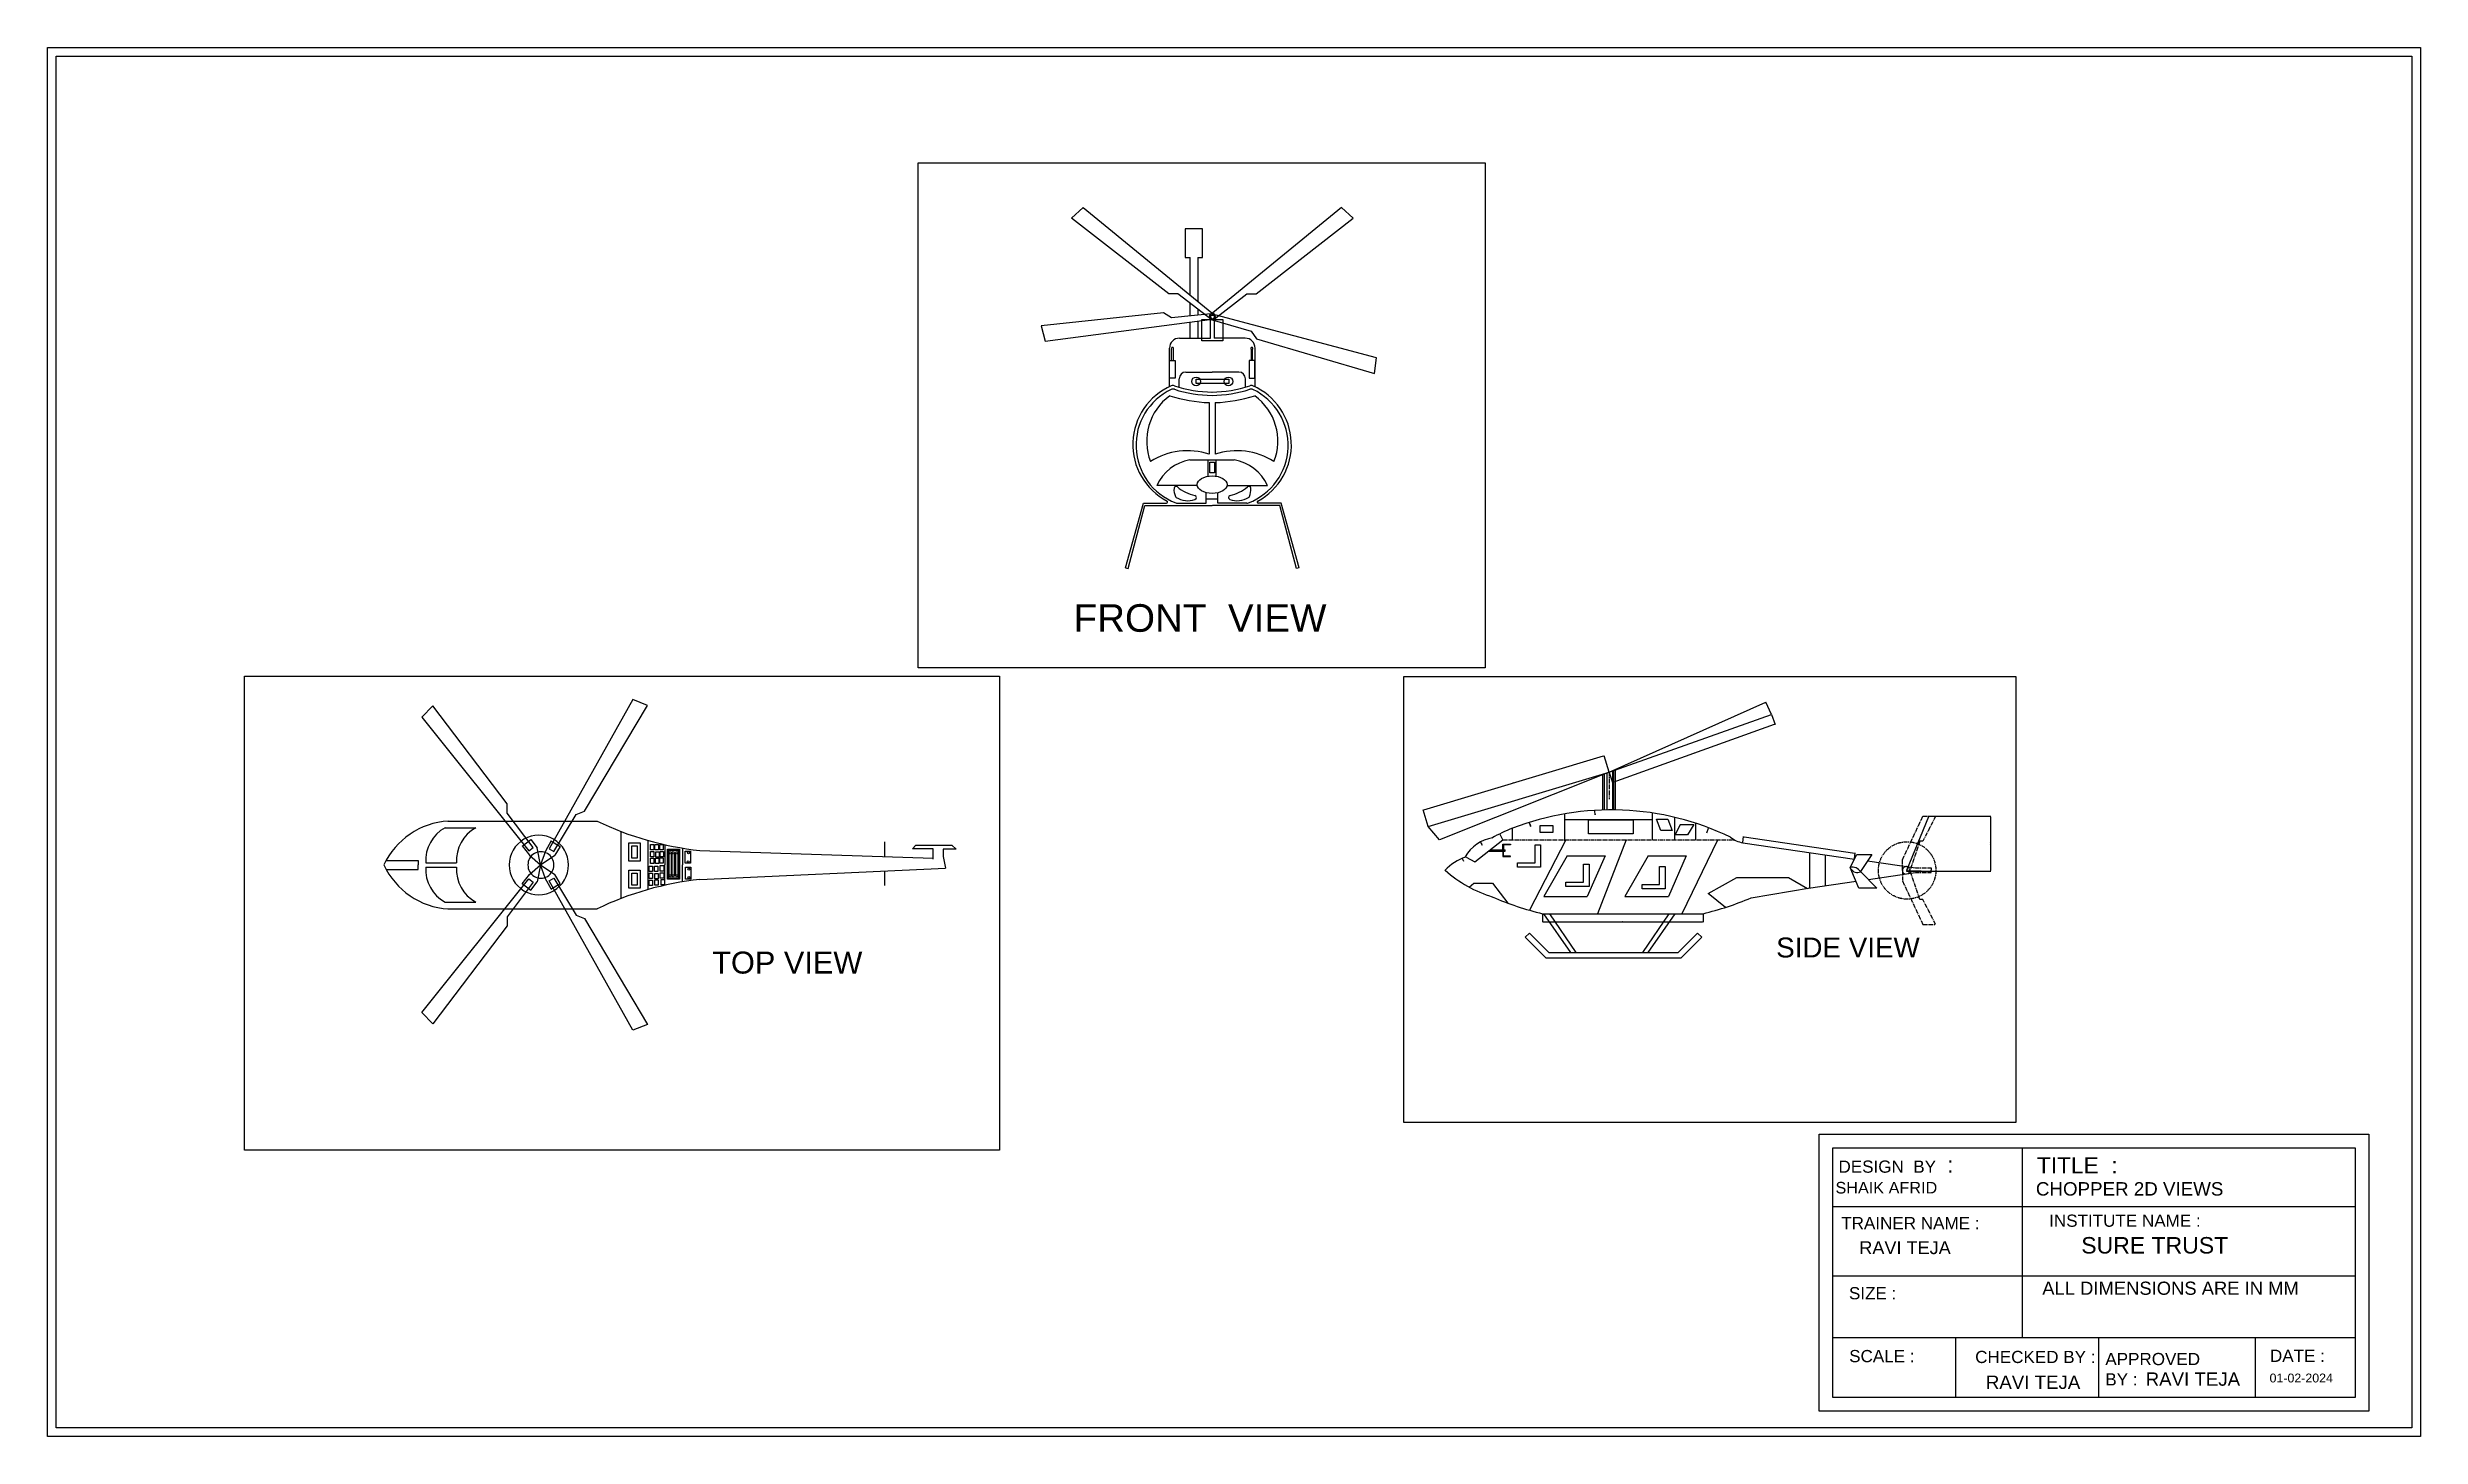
# Model space of a CAD drawing. Header units: millimetres. Extents: x 5515 to 16328, y 2609 to 8940.
import ezdxf

# ---------------------------------------------------------------- set-up
doc = ezdxf.new("R2010")
doc.units = ezdxf.units.MM
doc.linetypes.add('CENTER2', pattern=[28.575, 19.05, -3.175, 3.175, -3.175])
doc.styles.get("Standard").update_dxf_attribs({"font": 'arial.ttf'})
doc.dimstyles.new('ISO-25', dxfattribs={"dimtxt": 2.5, "dimasz": 2.5, "dimexe": 1.25, "dimexo": 0.625, "dimtad": 1, "dimtxsty": 'Standard', "dimcen": 2.5, "dimadec": 0, "dimazin": 0, "dimtfac": 1, "dimtmove": 0, "dimatfit": 3, "dimfxl": 1, "dimarcsym": 0})

# ---------------------------------------------------------------- blocks, each defined once
blk = doc.blocks.new('*D2')
at = {"color": 0, "linetype": 'Continuous', "lineweight": -2, "transparency": 16777216}
for p, q in [((12328, 4991), (12328, 4953)), ((13059, 4991), (13059, 4953)), ((12331, 4955), (13057, 4955))]:
    blk.add_line(p, q, dxfattribs=at)
at = {"color": 0, "linetype": 'Continuous', "transparency": 16777216}
for points in [[(12331, 4955), (12331, 4954), (12328, 4955)], [(13057, 4955), (13057, 4954), (13059, 4955)]]:
    blk.add_solid(points, dxfattribs=at)
at = {"layer": 'Defpoints', "color": 0, "linetype": 'Continuous', "transparency": 16777216}
for p in [(12328, 4992), (13059, 4992), (13059, 4955)]:
    blk.add_point(p, dxfattribs=at)
at = {"color": 0, "linetype": 'Continuous', "transparency": 16777216, "insert": (12694, 4957), "char_height": 2.5, "attachment_point": 5}
blk.add_mtext('731,23', dxfattribs=at)
blk = doc.blocks.new('*D3')
at = {"color": 0, "linetype": 'Continuous', "lineweight": -2, "transparency": 16777216}
for p, q in [((11787, 5465), (12606, 5711)), ((12631, 5637), (12608, 5712)), ((11807, 5390), (11784, 5465))]:
    blk.add_line(p, q, dxfattribs=at)
at = {"color": 0, "linetype": 'Continuous', "transparency": 16777216}
for points in [[(12606, 5711), (12606, 5710), (12609, 5711)], [(11787, 5465), (11787, 5465), (11784, 5464)]]:
    blk.add_solid(points, dxfattribs=at)
at = {"layer": 'Defpoints', "color": 0, "linetype": 'Continuous', "transparency": 16777216}
for p in [(12609, 5711), (12631, 5636), (11807, 5389)]:
    blk.add_point(p, dxfattribs=at)
at = {"color": 0, "linetype": 'Continuous', "transparency": 16777216, "insert": (12196, 5590), "char_height": 2.5, "attachment_point": 5, "rotation": 16.6846}
blk.add_mtext('860,37', dxfattribs=at)
blk = doc.blocks.new('*D4')
at = {"color": 0, "linetype": 'Continuous', "lineweight": -2, "transparency": 16777216}
blk.add_line((11969, 5230), (11963, 5242), dxfattribs=at)
at = {"color": 0, "linetype": 'Continuous', "transparency": 16777216}
blk.add_solid([(11964, 5243), (11963, 5242), (11962, 5245)], dxfattribs=at)
at = {"layer": 'Defpoints', "color": 0, "linetype": 'Continuous', "transparency": 16777216}
for p in [(11962, 5245), (12058, 5024)]:
    blk.add_point(p, dxfattribs=at)
at = {"color": 0, "linetype": 'Continuous', "transparency": 16777216, "insert": (11969, 5235), "char_height": 2.5, "attachment_point": 5, "rotation": 293.3458}
blk.add_mtext('R240', dxfattribs=at)
blk = doc.blocks.new('*D5')
at = {"color": 0, "linetype": 'Continuous', "lineweight": -2, "transparency": 16777216}
blk.add_line((12054, 5303), (12046, 5317), dxfattribs=at)
at = {"color": 0, "linetype": 'Continuous', "transparency": 16777216}
blk.add_solid([(12046, 5317), (12046, 5317), (12045, 5319)], dxfattribs=at)
at = {"layer": 'Defpoints', "color": 0, "linetype": 'Continuous', "transparency": 16777216}
for p in [(12045, 5319), (12123, 5171)]:
    blk.add_point(p, dxfattribs=at)
at = {"color": 0, "linetype": 'Continuous', "transparency": 16777216, "insert": (12052, 5310), "char_height": 2.5, "attachment_point": 5, "rotation": 297.8228}
blk.add_mtext('R167,44', dxfattribs=at)
blk = doc.blocks.new('*D6')
at = {"color": 0, "linetype": 'Continuous', "lineweight": -2, "transparency": 16777216}
blk.add_line((12275, 5388), (12269, 5406), dxfattribs=at)
at = {"color": 0, "linetype": 'Continuous', "transparency": 16777216}
blk.add_solid([(12270, 5406), (12269, 5406), (12268, 5408)], dxfattribs=at)
at = {"layer": 'Defpoints', "color": 0, "linetype": 'Continuous', "transparency": 16777216}
for p in [(12268, 5408), (12641, 4218)]:
    blk.add_point(p, dxfattribs=at)
at = {"color": 0, "linetype": 'Continuous', "transparency": 16777216, "insert": (12274, 5397), "char_height": 2.5, "attachment_point": 5, "rotation": 287.3573}
blk.add_mtext('R1247,39', dxfattribs=at)
blk = doc.blocks.new('*D7')
at = {"color": 0, "linetype": 'Continuous', "lineweight": -2, "transparency": 16777216}
blk.add_line((12567, 5442), (12566, 5460), dxfattribs=at)
at = {"color": 0, "linetype": 'Continuous', "transparency": 16777216}
blk.add_solid([(12566, 5460), (12566, 5460), (12566, 5463)], dxfattribs=at)
at = {"layer": 'Defpoints', "color": 0, "linetype": 'Continuous', "transparency": 16777216}
for p in [(12566, 5463), (12641, 4218)]:
    blk.add_point(p, dxfattribs=at)
at = {"color": 0, "linetype": 'Continuous', "transparency": 16777216, "insert": (12569, 5450), "char_height": 2.5, "attachment_point": 5, "rotation": 273.4312}
blk.add_mtext('R1247,39', dxfattribs=at)
blk = doc.blocks.new('*D8')
at = {"color": 0, "linetype": 'Continuous', "lineweight": -2, "transparency": 16777216}
blk.add_line((13076, 5360), (13084, 5381), dxfattribs=at)
at = {"color": 0, "linetype": 'Continuous', "transparency": 16777216}
blk.add_solid([(13084, 5381), (13085, 5381), (13085, 5383)], dxfattribs=at)
at = {"layer": 'Defpoints', "color": 0, "linetype": 'Continuous', "transparency": 16777216}
for p in [(13085, 5383), (12641, 4218)]:
    blk.add_point(p, dxfattribs=at)
at = {"color": 0, "linetype": 'Continuous', "transparency": 16777216, "insert": (13077, 5368), "char_height": 2.5, "attachment_point": 5, "rotation": 69.1206}
blk.add_mtext('R1247,39', dxfattribs=at)
blk = doc.blocks.new('*D9')
at = {"color": 0, "linetype": 'Continuous', "lineweight": -2, "transparency": 16777216}
for p, q in [((13240, 5316), (13244, 5344)), ((13247, 5342), (13751, 5268)), ((13749, 5242), (13753, 5269))]:
    blk.add_line(p, q, dxfattribs=at)
at = {"color": 0, "linetype": 'Continuous', "transparency": 16777216}
for points in [[(13247, 5342), (13247, 5341), (13244, 5342)], [(13751, 5268), (13751, 5268), (13753, 5268)]]:
    blk.add_solid(points, dxfattribs=at)
at = {"layer": 'Defpoints', "color": 0, "linetype": 'Continuous', "transparency": 16777216}
for p in [(13240, 5316), (13749, 5241), (13753, 5268)]:
    blk.add_point(p, dxfattribs=at)
at = {"color": 0, "linetype": 'Continuous', "transparency": 16777216, "insert": (13499, 5307), "char_height": 2.5, "attachment_point": 5, "rotation": 351.6554}
blk.add_mtext('514,45', dxfattribs=at)
blk = doc.blocks.new('*D10')
at = {"color": 0, "linetype": 'Continuous', "lineweight": -2, "transparency": 16777216}
blk.add_line((13989, 5189), (14118, 5185), dxfattribs=at)
at = {"color": 0, "linetype": 'Continuous', "transparency": 16777216}
blk.add_solid([(14118, 5185), (14118, 5185), (14120, 5185)], dxfattribs=at)
at = {"layer": 'Defpoints', "color": 0, "linetype": 'Continuous', "transparency": 16777216}
for p in [(13858, 5193), (14120, 5185)]:
    blk.add_point(p, dxfattribs=at)
at = {"color": 0, "linetype": 'Continuous', "transparency": 16777216, "insert": (13997, 5191), "char_height": 2.5, "attachment_point": 5, "rotation": 358.2063}
blk.add_mtext('∅261,89', dxfattribs=at)
blk = doc.blocks.new('*D11')
at = {"color": 0, "linetype": 'Continuous', "lineweight": -2, "transparency": 16777216}
for p, q in [((14084, 5437), (14370, 5437)), ((14369, 5434), (14369, 5189)), ((13986, 5186), (14370, 5186))]:
    blk.add_line(p, q, dxfattribs=at)
at = {"color": 0, "linetype": 'Continuous', "transparency": 16777216}
for points in [[(14369, 5434), (14369, 5434), (14369, 5437)], [(14369, 5189), (14369, 5189), (14369, 5186)]]:
    blk.add_solid(points, dxfattribs=at)
at = {"layer": 'Defpoints', "color": 0, "linetype": 'Continuous', "transparency": 16777216}
for p in [(14084, 5437), (13985, 5186), (14369, 5186)]:
    blk.add_point(p, dxfattribs=at)
at = {"color": 0, "linetype": 'Continuous', "transparency": 16777216, "insert": (14367, 5312), "char_height": 2.5, "attachment_point": 5, "rotation": 90}
blk.add_mtext('250,51', dxfattribs=at)
blk = doc.blocks.new('*D12')
at = {"color": 0, "linetype": 'Continuous', "lineweight": -2, "transparency": 16777216}
for p, q in [((14086, 5434), (13986, 5189)), ((14087, 5437), (14086, 5437)), ((13986, 5187), (13984, 5187))]:
    blk.add_line(p, q, dxfattribs=at)
at = {"color": 0, "linetype": 'Continuous', "transparency": 16777216}
for points in [[(14085, 5435), (14086, 5434), (14087, 5437)], [(13986, 5189), (13987, 5189), (13986, 5187)]]:
    blk.add_solid(points, dxfattribs=at)
at = {"layer": 'Defpoints', "color": 0, "linetype": 'Continuous', "transparency": 16777216}
for p in [(14087, 5436), (13986, 5187), (13986, 5186)]:
    blk.add_point(p, dxfattribs=at)
at = {"color": 0, "linetype": 'Continuous', "transparency": 16777216, "insert": (14034, 5312), "char_height": 2.5, "attachment_point": 5, "rotation": 67.9715}
blk.add_mtext('269,81', dxfattribs=at)
blk = doc.blocks.new('*D13')
at = {"color": 0, "linetype": 'Continuous', "lineweight": -2, "transparency": 16777216}
for p, q in [((12649, 5592), (13385, 5855)), ((13371, 5900), (13387, 5854)), ((12631, 5636), (12647, 5590))]:
    blk.add_line(p, q, dxfattribs=at)
at = {"color": 0, "linetype": 'Continuous', "transparency": 16777216}
for points in [[(13385, 5855), (13385, 5854), (13387, 5855)], [(12649, 5593), (12649, 5592), (12647, 5592)]]:
    blk.add_solid(points, dxfattribs=at)
at = {"layer": 'Defpoints', "color": 0, "linetype": 'Continuous', "transparency": 16777216}
for p in [(13371, 5900), (13387, 5855), (12631, 5636)]:
    blk.add_point(p, dxfattribs=at)
at = {"color": 0, "linetype": 'Continuous', "transparency": 16777216, "insert": (13016, 5726), "char_height": 2.5, "attachment_point": 5, "rotation": 19.615}
blk.add_mtext('785,66', dxfattribs=at)

msp = doc.modelspace()

# ---------------------------------------------------------------- linework, layer by layer
at = {"color": 7, "linetype": 'Continuous', "true_color": 0xffffff}
for p, q in [((10181.911, 8161.548), (10234.6, 8211.038)), ((10624.569, 7817.379), (10181.911, 8161.548)), ((10234.6, 8211.038), (10837.74, 7716.569)), ((11412.456, 8211.038), (10809.315, 7716.569)), ((11022.486, 7817.379), (11465.145, 8161.548)), ((11465.145, 8161.548), (11412.456, 8211.038)), ((10722.837, 7810.769), (10722.837, 7983.301)), ((10756.968, 7983.301), (10756.968, 7782.788)), ((10666.638, 7816.872), (10624.569, 7817.379)), ((10821.994, 7697.096), (10666.638, 7816.872)), ((10825.062, 7697.096), (10980.417, 7816.872)), ((10980.417, 7816.872), (11022.486, 7817.379)), ((10600.745, 7730.1), (10043.157, 7670.981)), ((10061.843, 7601.151), (10835.034, 7703.393)), ((10636.762, 7708.354), (10600.745, 7730.1)), ((10831.918, 7728.241), (10636.762, 7708.354)), ((10722.837, 7717.125), (10722.837, 7773.544)), ((10722.837, 7615.238), (10722.837, 7688.557)), ((10756.968, 7747.23), (10756.968, 7720.603)), ((10756.968, 7693.07), (10756.968, 7615.238)), ((10809.315, 7716.569), (10825.062, 7697.096)), ((10818.138, 7726.612), (10811.531, 7702.457)), ((10811.531, 7702.457), (10999.496, 7646.326)), ((11571.792, 7525.901), (10818.138, 7726.612)), ((10837.74, 7716.569), (10821.994, 7697.096)), ((10835.034, 7703.393), (10831.918, 7728.241)), ((10043.157, 7670.981), (10061.843, 7601.151)), ((10627.864, 7393.831), (10627.864, 7570.238)), ((10672.864, 7615.238), (10814.548, 7615.238)), ((10973.05, 7615.238), (10831.281, 7615.238)), ((10999.496, 7646.326), (11024.482, 7612.475)), ((11018.05, 7393.831), (11018.05, 7570.238)), ((11024.482, 7612.475), (11562.4, 7454.227)), ((11562.4, 7454.227), (11571.792, 7525.901)), ((10672.503, 7391.314), (10672.503, 7430.473)), ((10702.503, 7460.473), (10822.709, 7460.473)), ((10943.828, 7460.473), (10822.225, 7460.473)), ((10973.828, 7392.019), (10973.828, 7430.473)), ((10809.314, 7321.513), (10809.314, 7085.963)), ((10836.165, 7321.513), (10836.165, 7085.963)), ((10721.285, 7060.375), (10922.757, 7060.375)), ((10803.484, 6985.854), (10803.484, 7060.375)), ((10841.007, 6985.854), (10841.007, 7060.375)), ((10754.921, 6943.806), (10569.894, 6943.806)), ((10890.45, 6943.806), (11074.149, 6943.806)), ((10427.341, 6568.335), (10509.803, 6863.227)), ((10440.096, 6565.546), (10516.079, 6852.713)), ((10509.803, 6863.227), (10614.493, 6863.227)), ((10516.079, 6852.713), (10822.709, 6852.713)), ((10663.392, 6863.227), (10794.956, 6863.227)), ((10794.956, 6863.227), (10794.956, 6911.024)), ((10794.956, 6882.809), (10848.967, 6882.809)), ((11130.152, 6852.713), (10823.522, 6852.713)), ((10848.967, 6863.227), (10848.967, 6911.024)), ((10980.531, 6863.227), (10848.967, 6863.227)), ((11136.428, 6863.227), (11032.664, 6863.227)), ((11206.135, 6565.546), (11130.152, 6852.713)), ((11218.89, 6568.335), (11136.428, 6863.227)), ((10427.341, 6568.335), (10440.096, 6565.546)), ((11218.89, 6568.335), (11206.135, 6565.546)), ((8181.928, 5968.274), (7801.131, 5287.633)), ((8249.056, 5941.455), (8181.928, 5968.274)), ((12630.99, 5636.466), (13345.797, 5955.761)), ((13371.071, 5900.201), (13345.797, 5955.761)), ((7271.742, 5939.57), (7221.621, 5887.48)), ((7221.621, 5887.48), (7708.794, 5278.431)), ((7610.558, 5492.8), (7271.742, 5939.57)), ((7962.736, 5459.354), (8249.056, 5941.455)), ((12631.005, 5636.457), (13371.071, 5900.201)), ((11806.858, 5389.444), (12631.005, 5636.457)), ((12630.998, 5636.466), (11858.46, 5328.214)), ((12602.487, 5464.569), (12602.487, 5625.089)), ((12609.159, 5627.752), (12609.159, 5465.015)), ((12621.401, 5632.637), (12621.401, 5465.015)), ((12630.99, 5636.466), (12630.99, 5635.541)), ((12645.885, 5641.76), (12645.885, 5465.015)), ((12651.698, 5643.832), (12651.698, 5465.015)), ((12658.807, 5646.366), (12658.807, 5465.015)), ((12659.438, 5580.407), (12659.503, 5580.407)), ((7339.015, 5414.223), (8019.503, 5414.223)), ((7610.558, 5450.728), (7610.558, 5492.8)), ((7728.455, 5293.941), (7610.558, 5450.728)), ((7822.903, 5275.259), (7923.76, 5443.513)), ((7923.76, 5443.513), (7962.736, 5459.354)), ((12602.487, 5419.848), (12602.487, 5420.983)), ((12658.807, 5419.848), (12602.487, 5419.848)), ((12658.807, 5420.983), (12658.807, 5419.848)), ((7327.702, 5383.594), (7467.543, 5383.594)), ((7677.732, 5300.137), (7717.544, 5329.478)), ((7678.438, 5300.607), (7711.7, 5258.783)), ((7717.544, 5329.478), (7746.022, 5291.675)), ((7810.246, 5324.104), (7784.023, 5277.543)), ((7809.544, 5324.582), (7851.716, 5298.747)), ((7851.716, 5298.747), (7827.418, 5258.131)), ((8128.037, 5367.164), (8128.037, 5060.689)), ((8251.709, 5325.897), (8251.709, 5101.956)), ((8328.41, 5306.417), (8328.41, 5213.927)), ((9328.972, 5318.915), (9328.972, 5252.115)), ((9456.602, 5288.078), (9472.483, 5304.783)), ((9472.483, 5304.783), (9636.308, 5304.783)), ((9636.308, 5304.783), (9656.368, 5286.407)), ((11858.46, 5328.214), (11806.858, 5389.444)), ((12019.752, 5228.353), (12146.344, 5328.106)), ((12146.344, 5328.106), (12132.509, 5355.525)), ((12147.299, 5282.964), (12147.299, 5308.049)), ((12147.299, 5308.049), (12181.253, 5308.049)), ((12181.253, 5305.941), (12149.83, 5305.941)), ((12149.83, 5305.941), (12149.83, 5282.964)), ((12181.253, 5308.049), (12181.253, 5305.941)), ((12433.589, 5328.867), (12269.11, 5007.526)), ((12293.497, 5224.254), (12293.497, 5306.24)), ((12293.497, 5306.24), (12318.988, 5306.24)), ((12318.988, 5306.24), (12318.988, 5204.354)), ((12427.846, 5328.903), (12427.828, 5328.867)), ((12709.035, 5328.867), (12578.17, 4991.66)), ((12706.399, 5330.136), (12705.918, 5328.867)), ((13125.669, 5327.206), (12961.929, 4991.66)), ((7059.041, 5234.493), (7205.038, 5234.493)), ((7059.041, 5193.359), (7205.038, 5193.359)), ((7205.038, 5234.493), (7205.038, 5213.927)), ((7205.038, 5193.359), (7205.038, 5213.926)), ((7239.595, 5223.363), (7379.436, 5223.363)), ((7239.595, 5204.49), (7379.436, 5204.49)), ((7708.794, 5278.431), (7728.455, 5293.941)), ((7711.7, 5258.783), (7762.005, 5213.844)), ((7711.7, 5170.08), (7762.005, 5215.019)), ((7762.005, 5213.844), (7746.022, 5291.675)), ((7762.005, 5215.019), (7746.022, 5137.187)), ((7784.023, 5277.543), (7761.333, 5214.019)), ((7761.333, 5214.019), (7827.418, 5258.131)), ((7784.023, 5151.32), (7761.333, 5214.843)), ((7761.333, 5214.843), (7827.418, 5170.731)), ((7801.131, 5287.633), (7822.903, 5275.259)), ((8328.41, 5121.435), (8328.41, 5213.926)), ((8348.449, 5165.872), (8348.449, 5269.14)), ((8357.642, 5269.076), (8357.689, 5165.703)), ((8362.199, 5165.872), (8362.199, 5269.14)), ((8371.391, 5269.076), (8371.438, 5165.703)), ((8378.609, 5165.872), (8378.609, 5269.14)), ((8387.802, 5269.076), (8387.849, 5165.703)), ((8408.732, 5290.772), (8408.732, 5213.927)), ((8408.732, 5137.08), (8408.732, 5213.926)), ((8487.861, 5279.963), (9551.888, 5244.734)), ((8487.861, 5147.89), (9606.978, 5199.943)), ((9551.888, 5288.078), (9456.602, 5288.078)), ((9551.888, 5239.632), (9551.888, 5288.078)), ((9656.368, 5286.407), (9597.023, 5286.407)), ((9597.023, 5286.407), (9597.023, 5252.997)), ((9597.023, 5252.997), (9606.978, 5199.943)), ((11980, 5248.75), (12019.752, 5228.353)), ((12081.382, 5276.917), (12157.817, 5276.917)), ((12089.052, 5282.964), (12157.817, 5282.964)), ((12147.299, 5276.892), (12147.299, 5251.808)), ((12147.299, 5251.808), (12181.253, 5251.808)), ((12149.83, 5253.915), (12149.83, 5276.892)), ((12181.253, 5253.915), (12149.83, 5253.915)), ((12157.817, 5276.917), (12157.817, 5282.964)), ((12181.253, 5251.808), (12181.253, 5253.915)), ((12213.836, 5224.254), (12293.497, 5224.254)), ((12213.836, 5204.354), (12213.836, 5224.254)), ((12318.988, 5204.354), (12213.836, 5204.354)), ((12439.762, 5255.118), (12334.187, 5070.52)), ((12439.762, 5255.118), (12612.958, 5255.118)), ((12514.069, 5136.094), (12514.069, 5218.08)), ((12514.069, 5218.08), (12539.561, 5218.08)), ((12612.958, 5255.118), (12531.771, 5070.52)), ((12539.561, 5218.08), (12539.561, 5116.194)), ((12808.984, 5255.118), (12703.41, 5070.52)), ((12808.984, 5255.118), (12982.181, 5255.118)), ((12861.184, 5124.722), (12861.184, 5206.708)), ((12861.184, 5206.708), (12886.675, 5206.708)), ((12886.675, 5206.708), (12886.675, 5104.822)), ((12982.181, 5255.118), (12900.994, 5070.52)), ((13543.556, 5271.085), (13543.556, 5108.456)), ((13615.114, 5260.589), (13615.114, 5118.952)), ((13730.102, 5202.956), (13759.532, 5260.911)), ((13769.082, 5108.899), (13730.102, 5202.956)), ((13759.532, 5260.911), (13828.028, 5260.911)), ((13828.028, 5260.911), (13776.688, 5183.955)), ((7221.621, 4541.382), (7708.794, 5150.432)), ((7728.455, 5134.921), (7610.558, 4978.135)), ((7677.732, 5128.726), (7717.544, 5099.384)), ((7678.438, 5128.255), (7711.7, 5170.08)), ((7708.794, 5150.432), (7728.455, 5134.921)), ((7717.544, 5099.384), (7746.022, 5137.187)), ((7810.246, 5104.758), (7784.023, 5151.32)), ((7801.131, 5141.23), (7822.903, 5153.603)), ((8181.928, 4460.589), (7801.131, 5141.23)), ((7809.544, 5104.28), (7851.716, 5130.115)), ((7822.903, 5153.603), (7923.76, 4985.349)), ((7851.716, 5130.115), (7827.418, 5170.731)), ((9328.972, 5187.012), (9328.972, 5121.007)), ((11993.107, 5113.077), (12015.187, 5130.566)), ((12015.187, 5130.566), (12100.473, 5130.566)), ((12100.473, 5130.566), (12170.127, 5039.962)), ((12434.409, 5136.094), (12514.069, 5136.094)), ((12434.409, 5116.194), (12434.409, 5136.094)), ((12539.561, 5116.194), (12434.409, 5116.194)), ((12781.524, 5124.722), (12861.184, 5124.722)), ((12781.524, 5104.822), (12781.524, 5124.722)), ((12886.675, 5104.822), (12781.524, 5104.822)), ((13277.888, 5063.549), (13547.667, 5109.193)), ((13850.845, 5108.899), (13769.082, 5108.899)), ((13776.688, 5183.955), (13850.845, 5108.899)), ((7327.702, 5044.258), (7467.543, 5044.258)), ((7339.015, 5013.629), (8019.503, 5013.629)), ((7610.669, 4978.24), (7610.374, 4935.821)), ((7923.76, 4985.349), (7962.736, 4969.508)), ((12328.177, 4991.66), (13059.409, 4991.66)), ((12332.41, 4991.66), (12455.546, 4815.179)), ((12334.187, 5070.52), (12531.771, 5070.52)), ((12359.195, 4991.66), (12479.265, 4815.179)), ((12703.41, 5070.52), (12900.994, 5070.52)), ((12903.212, 4991.66), (12783.142, 4815.179)), ((12929.997, 4991.66), (12806.861, 4815.179)), ((7610.558, 4936.062), (7271.742, 4489.293)), ((7962.736, 4969.508), (8249.056, 4487.408)), ((12248.797, 4884.37), (12269.087, 4902.801)), ((12248.797, 4884.37), (12343.086, 4790.876)), ((12356.856, 4815.179), (12269.087, 4902.801)), ((12945.612, 4815.179), (13033.382, 4902.801)), ((13053.671, 4884.37), (12959.382, 4790.876)), ((13053.671, 4884.37), (13033.382, 4902.801)), ((12343.086, 4790.876), (12959.382, 4790.876)), ((12356.856, 4815.179), (12945.612, 4815.179)), ((7271.742, 4489.293), (7221.621, 4541.382)), ((8249.056, 4487.408), (8181.928, 4460.589))]:
    msp.add_line(p, q, dxfattribs=at)
at = {"color": 3, "linetype": 'CENTER2'}
msp.add_line((12630.998, 5636.469), (12630.998, 5513.54), dxfattribs=at)
at = {"color": 2, "linetype": 'Continuous', "true_color": 0xf1eb1f}
for p, q in [((12427.836, 5444.906), (12427.836, 5323.756)), ((12827.017, 5451.132), (12827.017, 5328.867)), ((12928.366, 5431.489), (12928.366, 5328.867)), ((12189.027, 5380.561), (12189.027, 5328.867)), ((13025.037, 5404.412), (13025.037, 5328.867))]:
    msp.add_line(p, q, dxfattribs=at)
at = {"color": 6, "linetype": 'Continuous'}
msp.add_line((12427.836, 5420.983), (12827.017, 5420.983), dxfattribs=at)
at = {"linetype": 'CENTER2'}
for p, q in [((13967.426, 5237.79), (14060.679, 5436.573)), ((14060.679, 5436.573), (14118.687, 5436.573)), ((14118.687, 5436.573), (14060.679, 5322.457)), ((14047.352, 5322.457), (14001.582, 5189.316)), ((14060.679, 5322.457), (14047.352, 5322.457)), ((13967.426, 5188.546), (13967.426, 5237.79)), ((13967.426, 5190.604), (13967.426, 5141.359)), ((14026.764, 5200.202), (14098.878, 5200.202)), ((14098.878, 5200.202), (14098.878, 5189.558)), ((13967.426, 5141.359), (14060.679, 4942.577)), ((14047.352, 5056.692), (14001.582, 5189.833)), ((14026.764, 5179.339), (14098.878, 5179.339)), ((14098.878, 5179.339), (14098.878, 5189.983)), ((14060.679, 5056.692), (14047.352, 5056.692)), ((14118.687, 4942.577), (14060.679, 5056.692)), ((14060.679, 4942.577), (14118.687, 4942.577))]:
    msp.add_line(p, q, dxfattribs=at)
at = {"color": 2, "linetype": 'CENTER2', "true_color": 0xf1eb1f}
msp.add_line((12145.96, 5328.867), (13201.257, 5328.867), dxfattribs=at)
for p, q in [((13240.37, 5315.556), (13749.369, 5240.897)), ((13808.855, 5232.171), (14026.803, 5200.203)), ((13540.308, 5107.98), (13756.331, 5139.666)), ((13812.331, 5147.88), (14026.803, 5179.338)), ((14512.448, 3924.362), (14512.448, 3059.409)), ((13650.354, 3657.007), (16029.868, 3657.007)), ((13650.354, 3341.692), (16029.868, 3341.692)), ((13650.354, 3059.409), (16029.868, 3059.409)), ((14208.775, 3059.409), (14208.775, 2786.508)), ((14861.357, 3059.409), (14861.357, 2786.508)), ((15575.549, 3059.409), (15575.549, 2786.508))]:
    msp.add_line(p, q)
at = {"color": 2, "linetype": 'Continuous', "true_color": 0xf1eb1f}
for points in [[(5515.414, 8940.275), (16328.389, 8940.275), (16328.389, 2608.564), (5515.414, 2608.564)], [(5555.635, 8900.055), (16288.168, 8900.055), (16288.168, 2648.784), (5555.635, 2648.784)], [(9482.728, 8414.271), (12066.825, 8414.271), (12066.825, 6113.19), (9482.728, 6113.19)], [(6412.513, 6074.917), (9853.712, 6074.917), (9853.712, 3914.458), (6412.513, 3914.458)], [(11695.84, 6073.288), (14484.618, 6073.288), (14484.618, 4040.666), (11695.84, 4040.666)]]:
    msp.add_lwpolyline(points, close=True, dxfattribs=at)
at = {"color": 7, "linetype": 'Continuous', "true_color": 0xffffff}
for points in [[(10756.968, 7983.301), (10778.177, 7983.301), (10778.177, 8113.846), (10699.946, 8113.846), (10699.946, 7983.301), (10722.837, 7983.301)], [(10814.548, 7615.238), (10814.548, 7720.246), (10831.281, 7720.246), (10831.281, 7615.238)], [(10637.659, 7512.642), (10637.659, 7564.465)], [(10644.368, 7564.222), (10644.368, 7512.642)], [(10999.983, 7564.222), (10999.983, 7512.642)], [(11006.692, 7512.642), (11006.692, 7564.465)], [(13161.278, 5020.633), (13082.711, 5083.681), (13213.036, 5156.371), (13447.923, 5156.371), (13535.119, 5107.07)]]:
    msp.add_lwpolyline(points, dxfattribs=at)
for points in [[(10775.391, 7700.051), (10870.524, 7700.051), (10870.524, 7603.382), (10775.391, 7603.382)], [(10627.873, 7512.642), (10654.106, 7512.642), (10654.106, 7432.206), (10627.873, 7432.206)], [(11016.888, 7512.642), (10990.655, 7512.642), (10990.655, 7432.206), (11016.888, 7432.206)], [(10749.88, 7427.571), (10898.791, 7427.571), (10898.791, 7408.688), (10749.88, 7408.688)], [(10811.695, 7049.69), (10833.303, 7049.69), (10833.303, 7000.835), (10811.695, 7000.835)], [(12847.567, 5422.314), (12899.329, 5422.314), (12918.179, 5370.413), (12867.075, 5370.413)], [(8164.997, 5314.238), (8216.171, 5314.238), (8216.171, 5231.847), (8164.997, 5231.847)], [(8178.501, 5300.734), (8202.667, 5300.734), (8202.667, 5245.351), (8178.501, 5245.351)], [(8262.524, 5307.027), (8277.95, 5307.027), (8277.95, 5282.503), (8262.524, 5282.503)], [(8283.612, 5307.027), (8299.038, 5307.027), (8299.038, 5282.503), (8283.612, 5282.503)], [(8306.131, 5307.027), (8321.557, 5307.027), (8321.557, 5282.503), (8306.131, 5282.503)], [(8164.997, 5190.564), (8216.171, 5190.564), (8216.171, 5108.172), (8164.997, 5108.172)], [(8256.447, 5208.8), (8271.873, 5208.8), (8271.873, 5184.276), (8256.447, 5184.276)], [(8262.524, 5275.595), (8277.95, 5275.595), (8277.95, 5251.07), (8262.524, 5251.07)], [(8262.524, 5245.591), (8277.95, 5245.591), (8277.95, 5221.066), (8262.524, 5221.066)], [(8281.11, 5208.086), (8296.536, 5208.086), (8296.536, 5183.561), (8281.11, 5183.561)], [(8286.114, 5245.591), (8301.54, 5245.591), (8301.54, 5221.066), (8286.114, 5221.066)], [(8287.187, 5274.523), (8302.613, 5274.523), (8302.613, 5249.998), (8287.187, 5249.998)], [(8306.131, 5246.305), (8321.557, 5246.305), (8321.557, 5221.781), (8306.131, 5221.781)], [(8306.488, 5274.88), (8321.914, 5274.88), (8321.914, 5250.356), (8306.488, 5250.356)], [(8307.918, 5210.943), (8323.344, 5210.943), (8323.344, 5186.419), (8307.918, 5186.419)], [(8340.742, 5286.404), (8395.053, 5286.404), (8395.053, 5149.274), (8340.742, 5149.274)], [(8345.449, 5281.697), (8390.346, 5281.697), (8390.346, 5153.981), (8345.449, 5153.981)], [(8421.251, 5276.772), (8445.418, 5276.772), (8445.418, 5221.389), (8421.251, 5221.389)], [(8422.7, 5204.359), (8446.867, 5204.359), (8446.867, 5148.975), (8422.7, 5148.975)], [(8178.501, 5177.033), (8202.667, 5177.033), (8202.667, 5121.649), (8178.501, 5121.649)], [(8257.52, 5176.296), (8272.946, 5176.296), (8272.946, 5151.771), (8257.52, 5151.771)], [(8257.52, 5144.506), (8272.946, 5144.506), (8272.946, 5119.982), (8257.52, 5119.982)], [(8282.182, 5145.935), (8297.609, 5145.935), (8297.609, 5121.41), (8282.182, 5121.41)], [(8282.54, 5175.582), (8297.966, 5175.582), (8297.966, 5151.057), (8282.54, 5151.057)], [(8307.918, 5177.725), (8323.344, 5177.725), (8323.344, 5153.2), (8307.918, 5153.2)], [(8311.135, 5148.078), (8326.561, 5148.078), (8326.561, 5123.554), (8311.135, 5123.554)]]:
    msp.add_lwpolyline(points, close=True, dxfattribs=at)
at = {"color": 6, "linetype": 'Continuous'}
msp.add_lwpolyline([(12537.916, 5420.003), (12740.976, 5420.003), (12740.976, 5356.289), (12537.916, 5356.289)], close=True, dxfattribs=at)
at = {"color": 143, "linetype": 'Continuous', "true_color": 0x7aafdf}
msp.add_lwpolyline([(12317.457, 5393.414), (12374.408, 5393.414), (12374.408, 5361.509), (12317.457, 5361.509)], close=True, dxfattribs=at)
at = {"color": 32, "linetype": 'Continuous', "true_color": 0xcd6928}
msp.add_lwpolyline([(12955.519, 5398.746), (13017.688, 5398.746), (12988.312, 5351.643), (12932.291, 5351.643), (12956.166, 5398.746)], dxfattribs=at)
for points in [[(13588.158, 3986.558), (16092.063, 3986.558), (16092.063, 2724.313), (13588.158, 2724.313)], [(13650.354, 3924.362), (16029.868, 3924.362), (16029.868, 2786.508), (13650.354, 2786.508)]]:
    msp.add_lwpolyline(points, close=True)
at = {"color": 7, "linetype": 'Continuous', "true_color": 0xffffff}
for centre, radius in [((10749.057, 7418.113), 20), ((10896.348, 7418.113), 20), ((8353.053, 5270.122), 4.707), ((8366.802, 5270.122), 4.707), ((8383.212, 5270.122), 4.707), ((8434.864, 5227.807), 4.707), ((8436.03, 5270.122), 4.707), ((8437.779, 5195.183), 4.707), ((8353.053, 5164.89), 4.707), ((8366.802, 5164.89), 4.707), ((8383.212, 5164.89), 4.707), ((8437.779, 5156.734), 4.707)]:
    msp.add_circle(centre, radius, dxfattribs=at)
at = {"linetype": 'CENTER2'}
msp.add_circle((13989.144, 5189.1), 130.946, dxfattribs=at)
at = {"color": 7, "linetype": 'Continuous', "true_color": 0xffffff}
for centre, radius, start, end in [((10672.864, 7570.238), 45, 90, 180), ((10641.142, 7567.909), 4.899, 311.1759651, 224.6751971), ((10973.05, 7570.238), 45, 0, 90), ((11003.208, 7567.909), 4.899, 315.3248029, 228.8240349), ((10751.655, 7130.582), 291.047, 113.4148737, 242.3988833), ((10756.497, 7127.255), 281.187, 115.4357385, 249.1165279), ((10644.089, 7363.018), 20, 72.148293, 114.7141684), ((10643.945, 7379.31), 20, 71.387874, 113.4148737), ((10825.808, 7927.255), 572.778, 252.148293, 269.627478), ((10825.644, 7918.839), 549.303, 251.387874, 269.6939317), ((10702.503, 7430.473), 30, 90, 180), ((10818.28, 7918.839), 549.303, 270.3060683, 288.612126), ((10818.115, 7927.255), 572.778, 270.372522, 287.851707), ((10943.828, 7430.473), 30, 0, 90), ((10887.427, 7127.255), 281.187, 290.8834721, 64.5642615), ((10999.978, 7379.31), 20, 66.5851263, 108.612126), ((10999.834, 7363.018), 20, 65.2858316, 107.851707), ((10890.956, 7129.686), 292.392, 298.4572276, 66.419013), ((10779.12, 7145.628), 255.331, 125.9081845, 201.4402178), ((10830.457, 7983.557), 662.382, 252.3272424, 268.1708559), ((10815.023, 7983.557), 662.382, 271.8291441, 287.6727576), ((10866.36, 7145.628), 255.331, 338.5597822, 54.0918155), ((10710.256, 6791.7), 310.489, 71.3951462, 122.9327195), ((10755.631, 6859.175), 204.11, 99.6873141, 155.5036651), ((10935.224, 6791.7), 310.489, 57.0672805, 108.6048538), ((10888.411, 6859.175), 204.11, 103.4296498, 103.4311959), ((10888.411, 6859.175), 204.11, 24.4963349, 80.3126859), ((10725.072, 6924.836), 76.803, 175.2652172, 204.2472864), ((10657.886, 6930.401), 9.388, 48.6061718, 175.2652172), ((10778.259, 7066.967), 172.655, 228.6061718, 258.2081914), ((10868.591, 7066.967), 172.655, 281.7918086, 311.3938282), ((10988.964, 6930.401), 9.388, 4.7347828, 131.3938282), ((10921.778, 6924.836), 76.803, 335.7527136, 4.7347828), ((10614.493, 6868.227), 5, 270, 62.3988833), ((10663.604, 6897.151), 9.388, 204.2472864, 238.2751864), ((10663.392, 6883.227), 20, 249.1165279, 270), ((10711.102, 6973.983), 99.717, 238.2751864, 289.3671437), ((10741.057, 6888.765), 9.388, 289.3671437, 78.2081914), ((10905.793, 6888.765), 9.388, 101.7918086, 250.6328563), ((10935.748, 6973.983), 99.717, 250.6328563, 301.7248136), ((10980.531, 6883.227), 20, 270, 290.8834721), ((10983.247, 6897.151), 9.388, 301.7248136, 335.7527136), ((11032.664, 6868.227), 5, 118.4572276, 270), ((7362.648, 5069.177), 345.697, 93.5166272, 155.2463888), ((8641.572, 6700.217), 1428.548, 244.1857474, 263.8230743), ((7407.58, 5235.332), 168.411, 118.314261, 184.0754441), ((7547.421, 5235.332), 168.411, 118.314261, 184.0754441), ((7754.278, 5214.263), 135.099, 359.8572947, 180.1427053), ((7362.648, 5358.676), 345.697, 204.7535516, 266.4833728), ((7407.58, 5192.521), 168.411, 175.9245559, 241.685739), ((7547.421, 5192.521), 168.411, 175.9245559, 241.685739), ((7754.278, 5213.589), 135.099, 179.8572947, 0.1427053), ((7763.825, 5215.097), 59.204, 358.8672343, 181.1327657), ((7763.825, 5212.756), 59.204, 178.8672343, 1.1327657), ((7790.305, 5283.7), 31.441, 217.1106474, 218.1135834), ((13738.525, 5155.555), 48.001, 36.8390047, 100.0728937), ((13762.122, 5213.68), 34.02, 210.5428481, 296.62338), ((8641.572, 3727.636), 1428.548, 96.1769257, 115.8142526), ((12280.841, 5644.588), 604.126, 228.8729807, 252.7189651), ((12693.793, 6470.744), 1523.602, 247.0168364, 256.1153433), ((12693.793, 6470.744), 1523.602, 283.8846567, 292.5422451)]:
    msp.add_arc(centre, radius, start, end, dxfattribs=at)
at = {"linetype": 'Continuous'}
for centre, radius, start, end in [((12640.542, 4217.755), 1247.394, 64.1426979, 111.1460925), ((12123.061, 5171.275), 167.443, 97.812691, 151.466969), ((12446.522, 4722.941), 706.235, 111.250707, 119.6506591), ((13256.9, 5428.252), 113.902, 230.5782466, 261.6554178), ((12057.53, 5024.396), 240.003, 109.7831582, 136.5919492)]:
    msp.add_arc(centre, radius, start, end, dxfattribs=at)
at = {"linetype": 'CENTER2'}
msp.add_arc((13984.497, 5189.23), 17.085, 299.5616841, 257.1274803, dxfattribs=at)
at = {"color": 7, "linetype": 'Continuous', "true_color": 0xffffff}
msp.add_ellipse((10822.686, 6947.556), major_axis=(-68.064, 0), ratio=0.587712568, dxfattribs=at)

# ---------------------------------------------------------------- texts
at = {"color": 2, "linetype": 'Continuous', "true_color": 0xf1eb1f, "attachment_point": 1}
for s, width, gutter_width, insert, char_height in [('FRONT  VIEW', 8126.46172, 52.439, (10190.961, 6402.58), 125.85454), ('SIDE VIEW', 5756.6227, 37.77, (13392.268, 4882.984), 90.6471), ('TOP VIEW', 8557.96699, 41.74, (8544.312, 4819.102), 100.1752)]:
    msp.add_mtext_dynamic_manual_height_columns(s, width=width, gutter_width=gutter_width, heights=[0], dxfattribs=dict(at, insert=insert, char_height=char_height))
at = {"color": 7, "linetype": 'Continuous', "true_color": 0xffffff, "insert": (13501.211, 4668.978), "char_height": 0.0329, "attachment_point": 1}
msp.add_mtext_dynamic_manual_height_columns('SIDE VIEW', width=8.67104, gutter_width=0.0412, heights=[0], dxfattribs=at)
at = {"attachment_point": 1}
for s, width, insert, char_height in [('{\\H0.75x;DESIGN  BY } :', 774.94254, (13676.231, 3885.323), 74.13895), ('TITLE  :', 1386.10173, (14580.166, 3881.843), 74.139), ('TRAINER NAME :', 786.69499, (13688.782, 3609.284), 55.60422), ('INSTITUTE NAME :', 1357.29038, (14636.217, 3620.367), 55.60422), ('SIZE :', 695.7638, (13723.973, 3289.648), 55.6042), ('{\\C51;\\c8516343;ALL DIMENSIONS ARE IN MM}', 1360.69022, (14604.76, 3314.685), 60), ('SCALE :', 424.79236, (13724.994, 3003.151), 55.6042), ('CHECKED BY :', 535.35486, (14299.142, 2999.275), 55.60422), ('APPROVED BY :', 533.17796, (14892.198, 2989.703), 55.60422), ('DATE :', 287.57708, (15642.328, 3004.497), 55.6042)]:
    msp.add_mtext_dynamic_manual_height_columns(s, width=width, gutter_width=46.337, heights=[0], dxfattribs=dict(at, insert=insert, char_height=char_height))
at = {"color": 51, "linetype": 'Continuous', "true_color": 0xf8f6b0, "attachment_point": 1}
for s, width, gutter_width, insert, char_height in [('SHAIK AFRID', 4202.83604, 66.091, (13662.564, 3769.365), 52.87257), ('CHOPPER 2D VIEWS', 5232.54968, 76.421, (14575.892, 3768.135), 61.137), ('RAVI TEJA ', 4600.65073, 73.74, (13771.092, 3499.081), 58.9917), ('SURE TRUST ', 9713.11089, 93.75, (14782.495, 3517.904), 75), ('RAVI TEJA', 2133.77149, 50.762, (14347.774, 2886.616), 60.9139), ('RAVI TEJA', 2133.77149, 50.762, (15075.984, 2900.98), 60.9139), ('01-02-2024', 1056.1708, 33.66, (15640.468, 2895.587), 40.392)]:
    msp.add_mtext_dynamic_manual_height_columns(s, width=width, gutter_width=gutter_width, heights=[0], dxfattribs=dict(at, insert=insert, char_height=char_height))

# ---------------------------------------------------------------- dimensions: what is measured, and where the dimension line sits
at = {"color": 51, "linetype": 'Continuous', "true_color": 0xf8f6b0}
for p1, p2, distance, picture, middle in [((12631.005, 5636.457), (13371.071, 5900.201), -47.595, '*D13', (13016.301, 5725.5)), ((11806.858, 5389.444), (12631.005, 5636.457), 78.083, '*D3', (12195.903, 5589.784)), ((14087.322, 5436.472), (13986.125, 5186.358), -0.611, '*D12', (14034.185, 5312.442)), ((13240.37, 5315.556), (13749.369, 5240.897), 27.001, '*D9', (13499.097, 5307.046))]:
    dim = msp.add_aligned_dim(p1=p1, p2=p2, distance=distance, dimstyle='ISO-25', dxfattribs=at)
    dim.commit()
    dim.dimension.update_dxf_attribs({"geometry": picture, "text_midpoint": middle})
for center, mpoint, picture, middle in [((12640.542, 4217.755), (12268.407, 5408.346), '*D6', (12272.28, 5395.953)), ((12640.542, 4217.755), (12565.885, 5462.913), '*D7', (12566.662, 5449.952)), ((12123.061, 5171.275), (12044.908, 5319.361), '*D5', (12050.512, 5308.743)), ((12640.542, 4217.755), (13085.115, 5383.236), '*D8', (13079.191, 5367.706)), ((12057.53, 5024.396), (11962.422, 5244.749), '*D4', (11967.021, 5234.093))]:
    dim = msp.add_radius_dim(center=center, mpoint=mpoint, dimstyle='ISO-25', dxfattribs=at)
    dim.commit()
    dim.dimension.update_dxf_attribs({"geometry": picture, "text_midpoint": middle, "dimtype": 164})
dim = msp.add_linear_dim(base=(14369.003, 5186.442), p1=(14083.551, 5436.956), p2=(13985.025, 5186.442), angle=90, dimstyle='ISO-25', dxfattribs=at)
dim.commit()
dim.dimension.update_dxf_attribs({"geometry": '*D11', "text_midpoint": (14366.876, 5311.699)})
dim = msp.add_diameter_dim_2p(p1=(13858.262, 5193.199), p2=(14120.025, 5185.001), dimstyle='ISO-25', dxfattribs=at)
dim.commit()
dim.dimension.update_dxf_attribs({"geometry": '*D10', "text_midpoint": (13996.623, 5188.866), "dimtype": 163})
dim = msp.add_linear_dim(base=(13059.409, 4954.719), p1=(12328.177, 4991.66), p2=(13059.409, 4991.66), dimstyle='ISO-25', dxfattribs=at)
dim.commit()
dim.dimension.update_dxf_attribs({"geometry": '*D2', "text_midpoint": (12693.793, 4956.846)})

doc.saveas('drawing.dxf')
